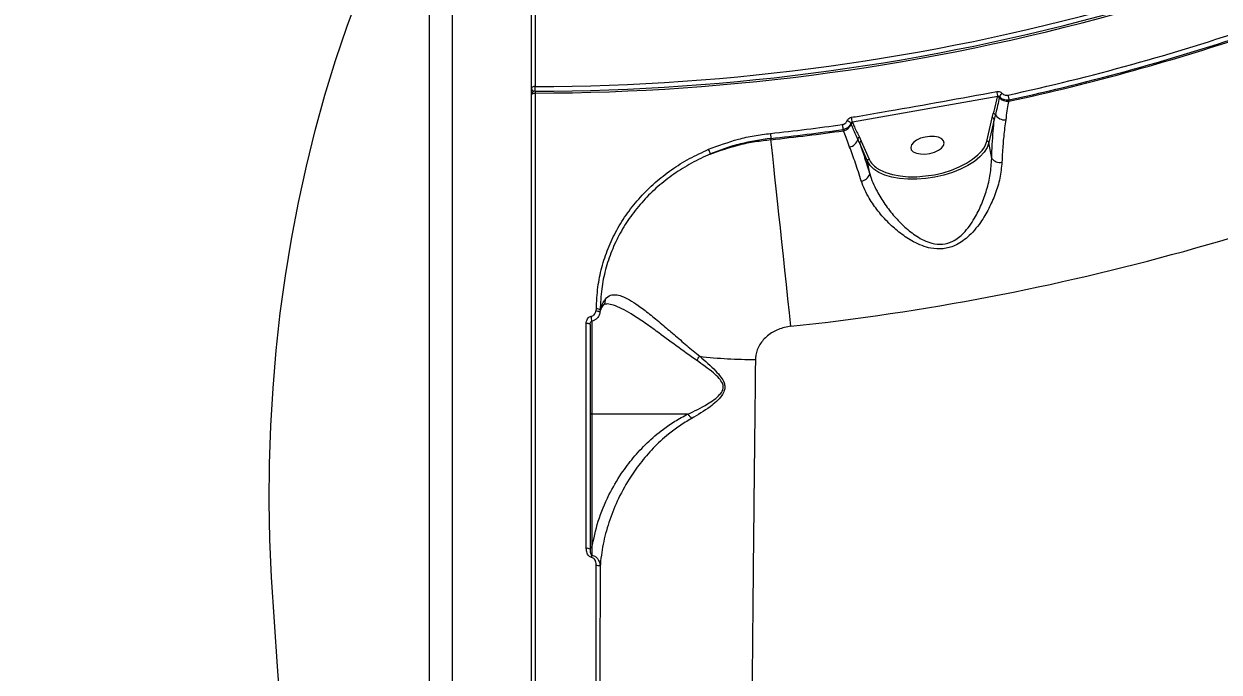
# Model space of a CAD drawing. Header units: millimetres. Extents: x -10374 to 11119, y -8221 to 9433.
# Drawn here: x 558.5 to 875, y -2205.8 to -2034.2 of the extents above; entities that cross this region are included whole.
import ezdxf

# ---------------------------------------------------------------- set-up
doc = ezdxf.new("R2010")
doc.units = ezdxf.units.MM
for name, color, linetype in [('DIKOM_ОБЪЕКТ', 7, 'Continuous'), ('DIKOM_РАЗМЕР_ЗОНА', 7, 'Continuous'), ('DIKOM_РАЗМЕР_ОБЪЕКТА', 7, 'Continuous')]:
    doc.layers.add(name, color=color, linetype=linetype)
doc.styles.add('style1', font='arial.ttf', dxfattribs={"width": 0.8})
doc.dimstyles.new('1-50', dxfattribs={"dimtxt": 300, "dimasz": 200, "dimexe": 100, "dimexo": 0, "dimgap": 100, "dimtad": 0, "dimdec": 0, "dimtxsty": 'style1', "dimcen": 0, "dimclrd": 7, "dimclre": 7, "dimadec": 1, "dimazin": 2, "dimtfac": 1, "dimtdec": 0, "dimtmove": 1, "dimatfit": 3, "dimfxl": 0, "dimlwd": 25, "dimlwe": 18, "dimarcsym": 0})

# ---------------------------------------------------------------- blocks, each defined once
blk = doc.blocks.new('*D16')
at = {"layer": 'Defpoints', "color": 0, "transparency": 16777216}
for p in [(-9045.1, 5161.67), (3694.49, 5161.67), (1813.16, -6719.94)]:
    blk.add_point(p, dxfattribs=at)
at = {"layer": 'DIKOM_РАЗМЕР_ОБЪЕКТА', "color": 7, "lineweight": 18, "transparency": 16777216}
for p, q in [((3694.49, 5161.67), (-9145.1, 5161.67)), ((1813.16, -6719.94), (-9145.1, -6719.94))]:
    blk.add_line(p, q, dxfattribs=at)
at = {"layer": 'DIKOM_РАЗМЕР_ОБЪЕКТА', "color": 7, "lineweight": 25, "transparency": 16777216}
for p, q in [((-9045.1, 4961.67), (-9045.1, -0.45)), ((-9045.1, -6519.94), (-9045.1, -1080.23))]:
    blk.add_line(p, q, dxfattribs=at)
at = {"layer": 'DIKOM_РАЗМЕР_ОБЪЕКТА', "color": 7, "transparency": 16777216}
for points in [[(-9078.43, 4961.67), (-9011.76, 4961.67), (-9045.1, 5161.67)], [(-9078.43, -6519.94), (-9011.76, -6519.94), (-9045.1, -6719.94)]]:
    blk.add_solid(points, dxfattribs=at)
at = {"layer": 'DIKOM_РАЗМЕР_ОБЪЕКТА', "color": 0, "transparency": 16777216, "insert": (-9045.1, -540.34), "char_height": 300, "attachment_point": 5, "rotation": 90, "style": 'style1'}
blk.add_mtext('11900', dxfattribs=at)
blk = doc.blocks.new('*D14')
at = {"layer": 'Defpoints', "color": 0, "transparency": 16777216}
for p in [(-7515.85, 9236.32), (11119.43, -1423.4), (-7515.85, -2401.58)]:
    blk.add_point(p, dxfattribs=at)
at = {"layer": 'DIKOM_РАЗМЕР_ЗОНА', "color": 7, "lineweight": 18, "transparency": 16777216}
for p, q in [((-7515.85, -2401.58), (-7515.85, 9336.32)), ((11119.43, -1423.4), (11119.43, 9336.32))]:
    blk.add_line(p, q, dxfattribs=at)
at = {"layer": 'DIKOM_РАЗМЕР_ЗОНА', "color": 7, "lineweight": 25, "transparency": 16777216}
for p, q in [((-7315.85, 9236.32), (77.56, 9236.32)), ((10919.43, 9236.32), (1157.34, 9236.32))]:
    blk.add_line(p, q, dxfattribs=at)
at = {"layer": 'DIKOM_РАЗМЕР_ЗОНА', "color": 7, "transparency": 16777216}
for points in [[(-7315.85, 9269.65), (-7315.85, 9202.98), (-7515.85, 9236.32)], [(10919.43, 9269.65), (10919.43, 9202.98), (11119.43, 9236.32)]]:
    blk.add_solid(points, dxfattribs=at)
at = {"layer": 'DIKOM_РАЗМЕР_ЗОНА', "color": 0, "transparency": 16777216, "insert": (617.45, 9236.32), "char_height": 300, "attachment_point": 5, "style": 'style1'}
blk.add_mtext('18650', dxfattribs=at)
blk = doc.blocks.new('*D13')
at = {"layer": 'Defpoints', "color": 0, "transparency": 16777216}
for p in [(-10176.97, 7112.81), (3082.33, 7112.81), (2015.48, -8221.4)]:
    blk.add_point(p, dxfattribs=at)
at = {"layer": 'DIKOM_РАЗМЕР_ЗОНА', "color": 7, "lineweight": 18, "transparency": 16777216}
for p, q in [((3082.33, 7112.81), (-10276.97, 7112.81)), ((2015.48, -8221.4), (-10276.97, -8221.4))]:
    blk.add_line(p, q, dxfattribs=at)
at = {"layer": 'DIKOM_РАЗМЕР_ЗОНА', "color": 7, "lineweight": 25, "transparency": 16777216}
for p, q in [((-10176.97, 6912.81), (-10176.97, -14.41)), ((-10176.97, -8021.4), (-10176.97, -1094.19))]:
    blk.add_line(p, q, dxfattribs=at)
at = {"layer": 'DIKOM_РАЗМЕР_ЗОНА', "color": 7, "transparency": 16777216}
for points in [[(-10210.3, 6912.81), (-10143.64, 6912.81), (-10176.97, 7112.81)], [(-10210.3, -8021.4), (-10143.64, -8021.4), (-10176.97, -8221.4)]]:
    blk.add_solid(points, dxfattribs=at)
at = {"layer": 'DIKOM_РАЗМЕР_ЗОНА', "color": 0, "transparency": 16777216, "insert": (-10176.97, -554.3), "char_height": 300, "attachment_point": 5, "rotation": 90, "style": 'style1'}
blk.add_mtext('15300', dxfattribs=at)

msp = doc.modelspace()

# ---------------------------------------------------------------- linework, layer by layer
at = {"layer": 'DIKOM_ОБЪЕКТ', "color": 7, "linetype": 'Continuous', "lineweight": 15}
for p, q in [((692.94, -2574.3), (692.94, -1906.64)), ((671.94, -1968.71), (671.94, -2524.04)), ((665.94, -2496.23), (665.94, -1983.47)), ((816.39, -2053.45), (777.91, -2060.25)), ((816.37, -2053.52), (816.39, -2053.45)), ((819.39, -2054.34), (819.31, -2054.69)), ((777.91, -2060.25), (777.99, -2060.42)), ((813.5, -2065.24), (814.92, -2059.09)), ((815.48, -2059.48), (814.07, -2065.63)), ((814.92, -2059.09), (815.23, -2057.91)), ((775.56, -2062.48), (775.42, -2062.17)), ((777.59, -2060.76), (777.49, -2060.52)), ((756.34, -2064.52), (756.34, -2064.85)), ((779.76, -2064.21), (780.27, -2065.29)), ((781.91, -2070.55), (779.86, -2065.83)), ((780.27, -2065.29), (782.32, -2070.01)), ((814.81, -2069.84), (814.07, -2065.63)), ((782.51, -2073.93), (781.91, -2070.55)), ((710.07, -2110.12), (710.12, -2109.64)), ((711.12, -2109.97), (711.05, -2110.68)), ((708.94, -2112.78), (708.94, -2137.51)), ((708.94, -2137.51), (708.94, -2172.95)), ((734.28, -2137.51), (708.94, -2137.51))]:
    msp.add_line(p, q, dxfattribs=at)
at = {"layer": 'DIKOM_ОБЪЕКТ', "color": 7, "linetype": 'Continuous', "lineweight": 15, "flags": 128}
for points in [[(624.11, -2180.72), (623.67, -2170.71), (623.49, -2160.69), (623.56, -2150.66), (623.89, -2140.64), (624.48, -2130.65), (625.32, -2120.69), (626.41, -2110.79), (627.76, -2100.94), (629.36, -2091.17), (631.21, -2081.49), (633.31, -2071.91), (635.64, -2062.44), (638.23, -2053.1), (641.04, -2043.9), (644.09, -2034.84), (647.38, -2025.95), (650.88, -2017.23), (654.61, -2008.7), (658.55, -2000.36)], [(693.94, -2050.77), (693.75, -2050.78), (693.56, -2050.81), (693.39, -2050.86), (693.24, -2050.92), (693.11, -2050.99), (693.02, -2051.08), (692.96, -2051.17), (692.94, -2051.27)], [(693.94, -2052), (693.94, -2051.88), (693.94, -2051.71), (693.94, -2051.53), (693.94, -2051.34), (693.94, -2051.14), (693.94, -2050.95), (693.94, -2050.77)], [(692.94, -2053), (692.96, -2052.91), (693.02, -2052.81), (693.11, -2052.73), (693.24, -2052.65), (693.39, -2052.59), (693.56, -2052.54), (693.75, -2052.52), (693.94, -2052.51)], [(819.1, -2053.04), (819.14, -2053.21), (819.18, -2053.39), (819.22, -2053.58), (819.26, -2053.76), (819.3, -2053.94), (819.33, -2054.1), (819.36, -2054.23), (819.39, -2054.34)], [(756.2, -2063.2), (756.22, -2063.37), (756.24, -2063.56), (756.26, -2063.75), (756.28, -2063.94), (756.3, -2064.11), (756.31, -2064.27), (756.33, -2064.41), (756.34, -2064.52)], [(775.24, -2060.85), (775.26, -2061.03), (775.29, -2061.21), (775.32, -2061.4), (775.34, -2061.59), (775.37, -2061.76), (775.39, -2061.92), (775.41, -2062.06), (775.42, -2062.17)], [(761.62, -2114.26), (761.24, -2110.68), (760.84, -2106.99), (760.44, -2103.23), (760.04, -2099.44), (759.63, -2095.65), (759.23, -2091.88), (758.84, -2088.19), (758.45, -2084.6), (758.08, -2081.14), (757.73, -2077.85), (757.4, -2074.75), (757.09, -2071.88), (756.81, -2069.25), (756.56, -2066.91), (756.34, -2064.85)], [(814.07, -2065.63), (813.6, -2066.9), (812.79, -2068.17), (811.65, -2069.41), (810.21, -2070.59), (808.5, -2071.69), (806.56, -2072.67), (804.43, -2073.53), (802.15, -2074.24), (799.78, -2074.79), (797.37, -2075.16), (794.97, -2075.34), (792.63, -2075.34), (790.41, -2075.15), (788.35, -2074.77), (786.5, -2074.22), (784.9, -2073.51), (783.58, -2072.65), (782.58, -2071.65), (781.91, -2070.55)], [(797.2, -2064.15), (795.98, -2064.48), (794.91, -2064.97), (794.08, -2065.57), (793.54, -2066.22), (793.35, -2066.89), (793.52, -2067.51), (794.04, -2068.03), (794.87, -2068.42), (795.93, -2068.63), (797.14, -2068.66), (798.4, -2068.5), (799.62, -2068.16), (800.69, -2067.67), (801.53, -2067.08), (802.06, -2066.42), (802.25, -2065.75), (802.08, -2065.13), (801.56, -2064.61), (800.74, -2064.23), (799.68, -2064.01), (798.46, -2063.98), (797.2, -2064.15)], [(812.71, -2067.07), (813.05, -2066.47), (813.5, -2065.24)], [(784.41, -2072.39), (785.22, -2072.88), (786.77, -2073.57), (788.56, -2074.1), (790.56, -2074.47), (792.71, -2074.65), (794.98, -2074.65), (797.31, -2074.47), (799.65, -2074.12), (801.95, -2073.59), (804.15, -2072.9), (806.22, -2072.07), (808.11, -2071.11), (809.76, -2070.05), (811.16, -2068.9), (812.26, -2067.7), (812.71, -2067.07)], [(710.07, -2110.12), (710.27, -2110.16), (710.46, -2110.22), (710.64, -2110.29), (710.79, -2110.36), (710.92, -2110.45), (711, -2110.53), (711.05, -2110.61), (711.05, -2110.68)], [(707.44, -2113.45), (707.63, -2113.45), (707.82, -2113.47), (707.99, -2113.51), (708.15, -2113.55), (708.27, -2113.6), (708.37, -2113.66), (708.42, -2113.73), (708.44, -2113.8)], [(684.84, -2578.45), (683.57, -2573.39), (678.13, -2550.98), (672.93, -2528.47), (667.97, -2505.84), (663.25, -2483.12), (658.77, -2460.29), (654.53, -2437.38), (650.54, -2414.38), (646.78, -2391.3), (643.28, -2368.14), (640.02, -2344.9), (637, -2321.61), (634.23, -2298.25), (631.71, -2274.83), (629.44, -2251.37), (627.41, -2227.86), (625.64, -2204.31), (624.11, -2180.72)]]:
    msp.add_lwpolyline(points, dxfattribs=at)
at = {"layer": 'DIKOM_ОБЪЕКТ', "color": 7, "linetype": 'Continuous', "lineweight": 15}
for centre, radius, start, end in [((692.94, -1471.64), 579.13, 270.09885, 300.90115), ((692.94, -1471.64), 580.87, 270.09855, 300.90145), ((692.94, -1471.64), 580.37, 270.09855, 285.5), ((692.94, -1471.64), 594.93, 282.24313, 288.75687), ((692.94, -1471.64), 596.59, 282.22853, 288.77147), ((692.94, -1471.64), 596.26, 282.24313, 288.75687), ((693.82, -2051.24), 0.878, 182.4611, 253.7112), ((693.94, -2053), 1, 105.5, 180), ((693.94, -2053), 1, 90.0986, 105.5), ((825.39, -2052.01), 131.45, 179.9994, 180.2183), ((867.65, -2043.07), 52.3, 189.9818, 191.4431), ((816.42, -2054.08), 0.566, 40.2128, 94.3027), ((819.01, -2051.86), 2.85, 220.5708, 275.995), ((818.48, -2054), 1.65, 122.0584, 162.7704), ((692.94, -1471.64), 646.28, 276.10022, 294.89978), ((776.25, -2061.38), 1.51, 34.6813, 80.6859), ((778.1, -2060.95), 0.544, 102.4994, 159.6252), ((718.74, -2069.35), 59.87, 8.7423, 10.0191), ((814.97, -2059.61), 0.526, 14.3233, 96.1445), ((815.27, -2058.46), 0.551, 23.4318, 93.9857), ((818.21, -2056.77), 2.84, 211.1345, 276.1534), ((692.94, -1471.64), 594.93, 276.10338, 277.95123), ((692.94, -1471.64), 596.26, 276.10338, 277.95123), ((692.94, -1471.64), 596.59, 276.10022, 277.95988), ((775.04, -2059.8), 2.73, 280.9346, 339.4293), ((776.74, -2064.19), 2.65, 279.5692, 349.1228), ((779.88, -2064.73), 0.528, 102.6081, 175.8692), ((780.36, -2065.78), 0.502, 100.4673, 185.4829), ((813.56, -2065.76), 0.527, 14.4076, 96.1055), ((735.94, -2069.52), 4.43, 11.2681, 28.4335), ((817.06, -2067.93), 2.95, 220.3677, 278.729), ((782.41, -2070.51), 0.502, 100.4373, 185.5129), ((787.59, -2067.48), 5.85, 205.6915, 237.0588), ((780.02, -2073.22), 2.59, 275.6592, 344.0277), ((710.31, -2110.76), 1.13, 43.7851, 99.6654), ((703.08, -2113.01), 5.83, 0.5477, 13.8944), ((707.46, -2099.48), 37.65, 320.8062, 322.8796), ((750.85, -2014.73), 108.29, 262.9032, 270.7304), ((708.89, -2137.06), 0.455, 188.3172, 276.3262), ((707.68, -2174.41), 1.37, 56.2064, 100.1202), ((708.89, -2172.5), 0.455, 188.3149, 276.3371), ((726.55, -2177.92), 17.9, 170.2076, 172.0259), ((710.3, -2179.28), 1.67, 61.8612, 97.3941)]:
    msp.add_arc(centre, radius, start, end, dxfattribs=at)
for points, knots in [([(693.94, -1903.01), (693.94, -1903.98), (693.94, -1908.97), (693.94, -1919.13), (693.94, -1932.74), (693.94, -1946.59), (693.94, -1960.36), (693.94, -1974.89), (693.94, -1990.14), (693.94, -2005.95), (693.94, -2022.23), (693.94, -2037.16), (693.94, -2046.83), (693.94, -2050.77)], [0, 0, 0, 0, 0.027585, 0.142193, 0.256708, 0.35356, 0.450524, 0.547488, 0.645371, 0.743254, 0.838672, 0.934307, 1, 1, 1, 1]), ([(693.94, -2052.51), (693.94, -2056.5), (693.94, -2067.34), (693.94, -2085.57), (693.94, -2107.29), (693.94, -2129.54), (693.94, -2152.19), (693.94, -2175.16), (693.94, -2198.37), (693.94, -2221.78), (693.94, -2245.35), (693.94, -2269.01), (693.94, -2292.65), (693.94, -2316.15), (693.94, -2339.45), (693.94, -2362.49), (693.94, -2385.25), (693.94, -2407.65), (693.94, -2429.6), (693.94, -2450.99), (693.94, -2471.75), (693.94, -2491.83), (693.94, -2511.21), (693.94, -2529.84), (693.94, -2547.6), (693.94, -2562.22), (693.94, -2570.51), (693.94, -2573.55)], [0, 0, 0, 0, 0.024074, 0.065351, 0.106757, 0.14823, 0.189702, 0.231109, 0.272385, 0.313661, 0.355068, 0.39654, 0.438013, 0.479419, 0.520696, 0.561972, 0.603378, 0.644851, 0.686323, 0.72773, 0.769006, 0.810282, 0.851689, 0.893161, 0.934634, 0.97604, 1, 1, 1, 1]), ([(777.69, -2058.93), (778.35, -2058.82), (781.64, -2058.27), (794.47, -2056.07), (806.62, -2053.87), (816.14, -2052.14)], [0, 0, 0, 0, 0.051223, 0.256128, 1, 1, 1, 1]), ([(815.23, -2057.91), (815.36, -2057.48), (815.78, -2056.01), (816.13, -2054.55), (816.37, -2053.52)], [0, 0, 0, 0, 0.291177, 1, 1, 1, 1]), ([(816.85, -2053.71), (816.81, -2053.89), (816.61, -2054.75), (816.27, -2056.25), (815.93, -2057.6), (815.78, -2058.24)], [0, 0, 0, 0, 0.11789, 0.589462, 1, 1, 1, 1]), ([(816.14, -2052.14), (816.19, -2052.13), (816.4, -2052.1), (816.78, -2052.12), (817.26, -2052.28), (817.48, -2052.49), (817.6, -2052.59)], [0, 0, 0, 0, 0.081207, 0.390881, 0.695172, 1, 1, 1, 1]), ([(816.9, -2053.51), (816.86, -2053.48), (816.78, -2053.41), (816.61, -2053.39), (816.48, -2053.42), (816.4, -2053.44), (816.39, -2053.45)], [0, 0, 0, 0, 0.286702, 0.590257, 0.914107, 1, 1, 1, 1]), ([(816.9, -2053.51), (816.89, -2053.54), (816.87, -2053.61), (816.86, -2053.68), (816.85, -2053.71)], [0, 0, 0, 0, 0.487693, 1, 1, 1, 1]), ([(819.39, -2054.34), (819.29, -2054.35), (818.91, -2054.4), (818.24, -2054.34), (817.46, -2054.05), (817.08, -2053.69), (816.9, -2053.51)], [0, 0, 0, 0, 0.10927, 0.408019, 0.70311, 1, 1, 1, 1]), ([(817.6, -2052.59), (817.71, -2052.7), (817.94, -2052.91), (818.41, -2053.07), (818.81, -2053.09), (819.04, -2053.05), (819.1, -2053.04)], [0, 0, 0, 0, 0.295533, 0.590375, 0.890242, 1, 1, 1, 1]), ([(819.31, -2054.69), (819.27, -2054.85), (819.08, -2055.65), (818.84, -2057.2), (818.62, -2058.79), (818.51, -2059.59)], [0, 0, 0, 0, 0.108893, 0.552805, 1, 1, 1, 1]), ([(775.24, -2060.85), (775.41, -2060.81), (775.74, -2060.74), (776.16, -2060.44), (776.39, -2060.14), (776.47, -2059.94), (776.49, -2059.89)], [0, 0, 0, 0, 0.296998, 0.594048, 0.889522, 1, 1, 1, 1]), ([(776.49, -2059.89), (776.51, -2059.85), (776.58, -2059.66), (776.79, -2059.37), (777.2, -2059.06), (777.53, -2058.98), (777.69, -2058.93)], [0, 0, 0, 0, 0.085533, 0.38941, 0.694726, 1, 1, 1, 1]), ([(777.91, -2060.25), (777.85, -2060.26), (777.74, -2060.27), (777.6, -2060.36), (777.52, -2060.45), (777.5, -2060.51), (777.49, -2060.52)], [0, 0, 0, 0, 0.313521, 0.619835, 0.916944, 1, 1, 1, 1]), ([(777.99, -2060.42), (778.13, -2060.76), (778.69, -2062.03), (779.31, -2063.29), (779.76, -2064.21)], [0, 0, 0, 0, 0.2647, 1, 1, 1, 1]), ([(814.81, -2069.84), (814.86, -2068.59), (814.95, -2066.07), (815.17, -2062.6), (815.38, -2060.51), (815.48, -2059.48)], [0, 0, 0, 0, 0.335761, 0.674759, 1, 1, 1, 1]), ([(815.78, -2058.24), (815.73, -2058.42), (815.62, -2058.83), (815.53, -2059.25), (815.48, -2059.48)], [0, 0, 0, 0, 0.440321, 1, 1, 1, 1]), ([(818.51, -2059.59), (818.32, -2061.03), (817.98, -2063.65), (817.67, -2067.54), (817.56, -2069.93), (817.51, -2070.85)], [0, 0, 0, 0, 0.425119, 0.77808, 1, 1, 1, 1]), ([(739.84, -2067.41), (742.44, -2066.44), (746.37, -2064.96), (751.92, -2063.75), (754.77, -2063.38), (756.2, -2063.2)], [0, 0, 0, 0, 0.492762, 0.746379, 1, 1, 1, 1]), ([(777.49, -2060.52), (777.45, -2060.61), (777.33, -2060.94), (776.94, -2061.45), (776.25, -2061.96), (775.7, -2062.1), (775.42, -2062.17)], [0, 0, 0, 0, 0.110563, 0.40635, 0.703379, 1, 1, 1, 1]), ([(777.19, -2066.81), (776.71, -2065.43), (776.17, -2063.87), (775.62, -2062.63), (775.56, -2062.48)], [0, 0, 0, 0, 0.882137, 1, 1, 1, 1]), ([(779.35, -2064.69), (779.27, -2064.53), (778.89, -2063.71), (778.3, -2062.39), (777.81, -2061.26), (777.59, -2060.76)], [0, 0, 0, 0, 0.122283, 0.611443, 1, 1, 1, 1]), ([(756.34, -2064.52), (753.62, -2064.92), (749.5, -2065.53), (744.18, -2067.11), (741.59, -2068.14), (740.29, -2068.66)], [0, 0, 0, 0, 0.492817, 0.746412, 1, 1, 1, 1]), ([(740.29, -2068.66), (742.84, -2067.75), (746.7, -2066.38), (752.14, -2065.31), (754.94, -2065), (756.34, -2064.85)], [0, 0, 0, 0, 0.492786, 0.746378, 1, 1, 1, 1]), ([(780.27, -2075.79), (779.75, -2074.16), (778.69, -2070.87), (777.69, -2068.17), (777.19, -2066.81)], [0, 0, 0, 0, 0.494245, 1, 1, 1, 1]), ([(779.86, -2065.83), (779.79, -2065.66), (779.63, -2065.28), (779.45, -2064.9), (779.35, -2064.69)], [0, 0, 0, 0, 0.435292, 1, 1, 1, 1]), ([(779.86, -2065.83), (780.29, -2067.06), (781.15, -2069.55), (782.05, -2072.46), (782.51, -2073.93)], [0, 0, 0, 0, 0.496056, 1, 1, 1, 1]), ([(710.12, -2109.64), (710.2, -2107.72), (710.36, -2104.02), (711.48, -2098.66), (713.14, -2093.61), (715.41, -2088.78), (718.28, -2084.23), (721.69, -2080), (725.6, -2076.16), (729.96, -2072.76), (734.7, -2069.77), (738.13, -2068.2), (739.84, -2067.41)], [0, 0, 0, 0, 0.107082, 0.205972, 0.305184, 0.404075, 0.503334, 0.602915, 0.702175, 0.801343, 0.900831, 1, 1, 1, 1]), ([(740.29, -2068.66), (738.61, -2069.42), (735.25, -2070.97), (730.6, -2073.89), (726.31, -2077.21), (722.48, -2080.98), (719.14, -2085.11), (716.32, -2089.56), (714.09, -2094.29), (712.46, -2099.23), (711.36, -2104.48), (711.2, -2108.09), (711.12, -2109.97)], [0, 0, 0, 0, 0.099283, 0.198878, 0.298154, 0.397424, 0.497009, 0.596273, 0.69509, 0.794221, 0.893033, 1, 1, 1, 1]), ([(782.51, -2073.93), (782.76, -2074.69), (783.28, -2076.23), (784.59, -2078.93), (786.47, -2081.98), (788.96, -2085.17), (791.78, -2088.05), (794.42, -2090.15), (796.86, -2091.54), (799.14, -2092.41), (801.81, -2092.7), (804.24, -2091.97), (806.04, -2090.81), (807.53, -2089.46), (808.96, -2087.73), (810.58, -2085.22), (812.15, -2082.03), (813.54, -2078.11), (814.55, -2073.97), (814.72, -2071.23), (814.81, -2069.84)], [0, 0, 0, 0, 0.046879, 0.09449, 0.166789, 0.240768, 0.308684, 0.378021, 0.416346, 0.455547, 0.504913, 0.554033, 0.58491, 0.616736, 0.658913, 0.701803, 0.772714, 0.845077, 0.921411, 1, 1, 1, 1]), ([(817.51, -2070.85), (817.37, -2072.23), (817.1, -2074.99), (815.82, -2079.15), (814.1, -2083.12), (812.2, -2086.33), (810.26, -2088.85), (808.57, -2090.59), (806.82, -2091.95), (804.71, -2093.14), (801.94, -2093.91), (798.93, -2093.73), (796.33, -2092.95), (793.6, -2091.68), (790.6, -2089.7), (787.45, -2086.92), (784.64, -2083.8), (782.56, -2080.8), (781.11, -2078.1), (780.55, -2076.56), (780.27, -2075.79)], [0, 0, 0, 0, 0.075448, 0.151028, 0.221386, 0.291723, 0.334661, 0.377544, 0.410429, 0.443257, 0.496247, 0.549083, 0.588988, 0.628974, 0.696948, 0.765012, 0.83635, 0.907631, 0.953828, 1, 1, 1, 1]), ([(711.12, -2109.97), (711.28, -2109.42), (711.56, -2108.43), (712.22, -2107.47), (712.51, -2107.05)], [0, 0, 0, 0, 0.5624, 1, 1, 1, 1]), ([(712.09, -2108.5), (712.11, -2108.48), (712.32, -2108.28), (712.47, -2107.81), (712.53, -2107.33), (712.51, -2107.09), (712.51, -2107.05)], [0, 0, 0, 0, 0.054153, 0.55501, 0.920563, 1, 1, 1, 1]), ([(712.51, -2107.05), (712.94, -2106.65), (713.69, -2105.94), (715.2, -2105.85), (716.85, -2106.22), (718.83, -2107.18), (721.31, -2108.77), (724.18, -2110.96), (727.37, -2113.62), (730.67, -2116.45), (734.02, -2119.32), (736.32, -2121.24), (737.47, -2122.2)], [0, 0, 0, 0, 0.104489, 0.183389, 0.262336, 0.355835, 0.449425, 0.563194, 0.67708, 0.78451, 0.892409, 1, 1, 1, 1]), ([(708.73, -2111.61), (708.88, -2111.56), (709.18, -2111.48), (709.59, -2111.15), (709.91, -2110.68), (710.02, -2110.3), (710.07, -2110.12)], [0, 0, 0, 0, 0.20982, 0.418141, 0.729898, 1, 1, 1, 1]), ([(711.05, -2110.68), (710.98, -2110.95), (710.81, -2111.54), (710.27, -2112.23), (709.6, -2112.72), (709.12, -2112.83), (708.88, -2112.89)], [0, 0, 0, 0, 0.254335, 0.558757, 0.773501, 1, 1, 1, 1]), ([(711.07, -2110.63), (711.08, -2110.6), (711.12, -2110.3), (711.35, -2109.71), (711.69, -2109.02), (712.04, -2108.61), (712.12, -2108.52)], [0, 0, 0, 0, 0.046883, 0.482875, 0.887832, 1, 1, 1, 1]), ([(712.08, -2108.59), (712.1, -2108.56), (712.2, -2108.41), (712.29, -2108.39), (712.3, -2108.34), (712.53, -2108.34), (712.6, -2108.34)], [0, 0, 0, 0, 0.082504, 0.406172, 0.807902, 1, 1, 1, 1]), ([(736.63, -2123.27), (734.83, -2121.98), (731.17, -2119.38), (726.5, -2115.9), (722.52, -2113.04), (719.48, -2111.04), (716.83, -2109.53), (714.75, -2108.69), (713.33, -2108.3), (712.74, -2108.37), (712.6, -2108.38)], [0, 0, 0, 0, 0.193187, 0.391349, 0.526102, 0.663888, 0.772568, 0.883943, 0.973744, 1, 1, 1, 1]), ([(707.44, -2113.45), (707.44, -2113.38), (707.45, -2113.06), (707.58, -2112.55), (707.91, -2112.04), (708.3, -2111.72), (708.59, -2111.65), (708.73, -2111.61)], [0, 0, 0, 0, 0.084355, 0.402673, 0.651927, 0.825621, 1, 1, 1, 1]), ([(707.44, -2173.06), (707.44, -2172.41), (707.44, -2169.15), (707.44, -2160.7), (707.44, -2147.79), (707.44, -2131.12), (707.44, -2119.77), (707.44, -2113.45)], [0, 0, 0, 0, 0.032157, 0.160792, 0.418284, 0.675775, 1, 1, 1, 1]), ([(708.44, -2113.8), (708.44, -2118.64), (708.44, -2128.33), (708.44, -2143.13), (708.44, -2158.1), (708.44, -2168.22), (708.44, -2173.27)], [0, 0, 0, 0, 0.249314, 0.498629, 0.749314, 1, 1, 1, 1]), ([(708.47, -2113.72), (708.48, -2113.62), (708.48, -2113.39), (708.63, -2113.13), (708.79, -2112.99), (708.88, -2112.95), (708.93, -2112.95), (708.95, -2112.95), (708.96, -2112.95)], [0, 0, 0, 0, 0.306571, 0.686665, 0.866657, 0.944112, 0.973064, 1, 1, 1, 1]), ([(761.62, -2114.26), (760.49, -2114.47), (758.26, -2114.89), (755.37, -2116.63), (753.25, -2118.99), (752.34, -2121.28), (752.26, -2122.64), (752.23, -2123.02)], [0, 0, 0, 0, 0.23852, 0.47135, 0.696804, 0.915991, 1, 1, 1, 1]), ([(734.29, -2137.52), (734.29, -2137.52), (736.07, -2136.75), (738.45, -2135.53), (741.33, -2133.71), (742.73, -2132.51), (743.59, -2131.32), (743.79, -2130.26), (743.48, -2129.14), (742.53, -2127.9), (740.26, -2125.82), (738.16, -2124.34), (736.63, -2123.27)], [0, 0, 0, 0, 0.000318, 0.274226, 0.369154, 0.463544, 0.523544, 0.564866, 0.606185, 0.674734, 0.763022, 1, 1, 1, 1]), ([(737.47, -2122.2), (738.92, -2123.44), (740.92, -2125.16), (743.06, -2127.56), (743.93, -2128.99), (744.21, -2130.26), (744.03, -2131.46), (743.25, -2132.83), (741.92, -2134.23), (739.21, -2136.38), (736.94, -2137.73), (735.26, -2138.73)], [0, 0, 0, 0, 0.231111, 0.319669, 0.391405, 0.436695, 0.482221, 0.545668, 0.639713, 0.734226, 1, 1, 1, 1]), ([(752.23, -2123.02), (752.17, -2128.92), (752.03, -2140.73), (751.84, -2158.83), (751.65, -2177.14), (751.48, -2195.9), (751.3, -2215.07), (751.14, -2234.62), (750.98, -2254.24), (750.83, -2274.52), (750.68, -2295.42), (750.53, -2316.9), (750.4, -2338.24), (750.27, -2359.33), (750.15, -2380.07), (750.04, -2400.37), (749.94, -2420.19), (749.84, -2439.51), (749.75, -2458.3), (749.67, -2476.46), (749.59, -2493.91), (749.52, -2510.58), (749.45, -2526.43), (749.39, -2541.39), (749.35, -2553.02), (749.32, -2559.29), (749.31, -2561.2)], [0, 0, 0, 0, 0.038674, 0.077394, 0.116114, 0.154788, 0.195047, 0.23536, 0.275672, 0.315931, 0.360237, 0.404683, 0.4492, 0.493717, 0.538162, 0.582467, 0.626625, 0.670923, 0.715293, 0.759662, 0.803959, 0.848117, 0.89217, 0.936362, 0.980625, 1, 1, 1, 1]), ([(708.94, -2172.95), (709.42, -2170.58), (710.37, -2165.83), (713.13, -2159.22), (716.37, -2153.63), (719.8, -2149.04), (723.45, -2145.11), (727.21, -2141.91), (730.84, -2139.37), (733.13, -2138.13), (734.28, -2137.51)], [0, 0, 0, 0, 0.180142, 0.360268, 0.513482, 0.627816, 0.742322, 0.856431, 0.928235, 1, 1, 1, 1]), ([(735.26, -2138.73), (734.18, -2139.36), (732.02, -2140.63), (728.6, -2143.23), (725.05, -2146.51), (721.62, -2150.52), (718.4, -2155.19), (715.58, -2160.42), (713.32, -2166.2), (711.75, -2171.97), (711.3, -2175.86), (711.08, -2177.81)], [0, 0, 0, 0, 0.066133, 0.132304, 0.238334, 0.344731, 0.450976, 0.593956, 0.729223, 0.864722, 1, 1, 1, 1]), ([(734.28, -2137.51), (734.28, -2137.51), (734.28, -2137.51), (734.29, -2137.52), (734.29, -2137.52), (734.29, -2137.52)], [0, 0, 0, 0, 0.388293, 0.798953, 1, 1, 1, 1]), ([(734.29, -2137.52), (734.46, -2137.68), (734.79, -2137.98), (735.1, -2138.44), (735.24, -2138.69), (735.26, -2138.73)], [0, 0, 0, 0, 0.49948, 0.920579, 1, 1, 1, 1]), ([(708.81, -2175.43), (708.76, -2175.42), (708.58, -2175.39), (708.27, -2175.22), (707.91, -2174.85), (707.53, -2174.12), (707.48, -2173.48), (707.44, -2173.06)], [0, 0, 0, 0, 0.055572, 0.178424, 0.349509, 0.572901, 1, 1, 1, 1]), ([(708.44, -2173.27), (708.45, -2173.55), (708.47, -2173.96), (708.59, -2174.45), (708.71, -2174.7), (708.81, -2174.83), (708.88, -2174.86), (708.9, -2174.87)], [0, 0, 0, 0, 0.493889, 0.7308, 0.885434, 0.970137, 1, 1, 1, 1]), ([(708.94, -2172.95), (708.94, -2173.16), (708.92, -2173.8), (708.91, -2174.44), (708.9, -2174.87)], [0, 0, 0, 0, 0.332026, 1, 1, 1, 1]), ([(710.08, -2177.62), (710.05, -2177.22), (710, -2176.63), (709.65, -2175.96), (709.32, -2175.63), (709.03, -2175.47), (708.86, -2175.44), (708.81, -2175.43)], [0, 0, 0, 0, 0.438558, 0.648665, 0.819273, 0.945116, 1, 1, 1, 1]), ([(708.9, -2174.87), (708.98, -2174.88), (709.25, -2174.93), (709.73, -2175.13), (710.29, -2175.58), (710.81, -2176.34), (711.05, -2177.14), (711.08, -2177.67), (711.08, -2177.81)], [0, 0, 0, 0, 0.063496, 0.205895, 0.386754, 0.593844, 0.897749, 1, 1, 1, 1]), ([(710.06, -2248.32), (710.06, -2242.41), (710.06, -2230.59), (710.07, -2212.87), (710.07, -2195.19), (710.08, -2183.48), (710.08, -2177.62)], [0, 0, 0, 0, 0.249099, 0.4982, 0.7491, 1, 1, 1, 1]), ([(711.08, -2177.81), (711.08, -2183.61), (711.07, -2195.21), (711.07, -2212.81), (711.06, -2230.53), (711.06, -2242.41), (711.05, -2248.35)], [0, 0, 0, 0, 0.2491, 0.4982, 0.7491, 1, 1, 1, 1])]:
    msp.add_open_spline(points, degree=3, knots=knots, dxfattribs=at)

# ---------------------------------------------------------------- dimensions: what is measured, and where the dimension line sits
at = {"layer": 'DIKOM_РАЗМЕР_ЗОНА'}
for base, p1, p2, angle, text, picture, middle in [((-7515.85, 9236.32), (11119.43, -1423.4), (-7515.85, -2401.58), 180, '18650', '*D14', (617.45, 9236.32)), ((-10176.97, 7112.81), (2015.48, -8221.4), (3082.33, 7112.81), 270, '15300', '*D13', (-10176.97, -554.3))]:
    dim = msp.add_linear_dim(base=base, p1=p1, p2=p2, angle=angle, text=text, dimstyle='1-50', override={"dimscale": 1, "dimtix": 0, "dimtofl": 1, "dimtmove": 1, "dimatfit": 3}, dxfattribs=at)
    dim.commit()
    dim.dimension.update_dxf_attribs({"geometry": picture, "text_midpoint": middle, "dimtype": 160})
at = {"layer": 'DIKOM_РАЗМЕР_ОБЪЕКТА'}
dim = msp.add_linear_dim(base=(-9045.1, 5161.67), p1=(1813.16, -6719.94), p2=(3694.49, 5161.67), angle=270, text='11900', dimstyle='1-50', override={"dimscale": 1, "dimtix": 0, "dimtofl": 1, "dimtmove": 1, "dimatfit": 3}, dxfattribs=at)
dim.commit()
dim.dimension.update_dxf_attribs({"geometry": '*D16', "text_midpoint": (-9045.1, -540.34), "dimtype": 160})

doc.saveas('drawing.dxf')
